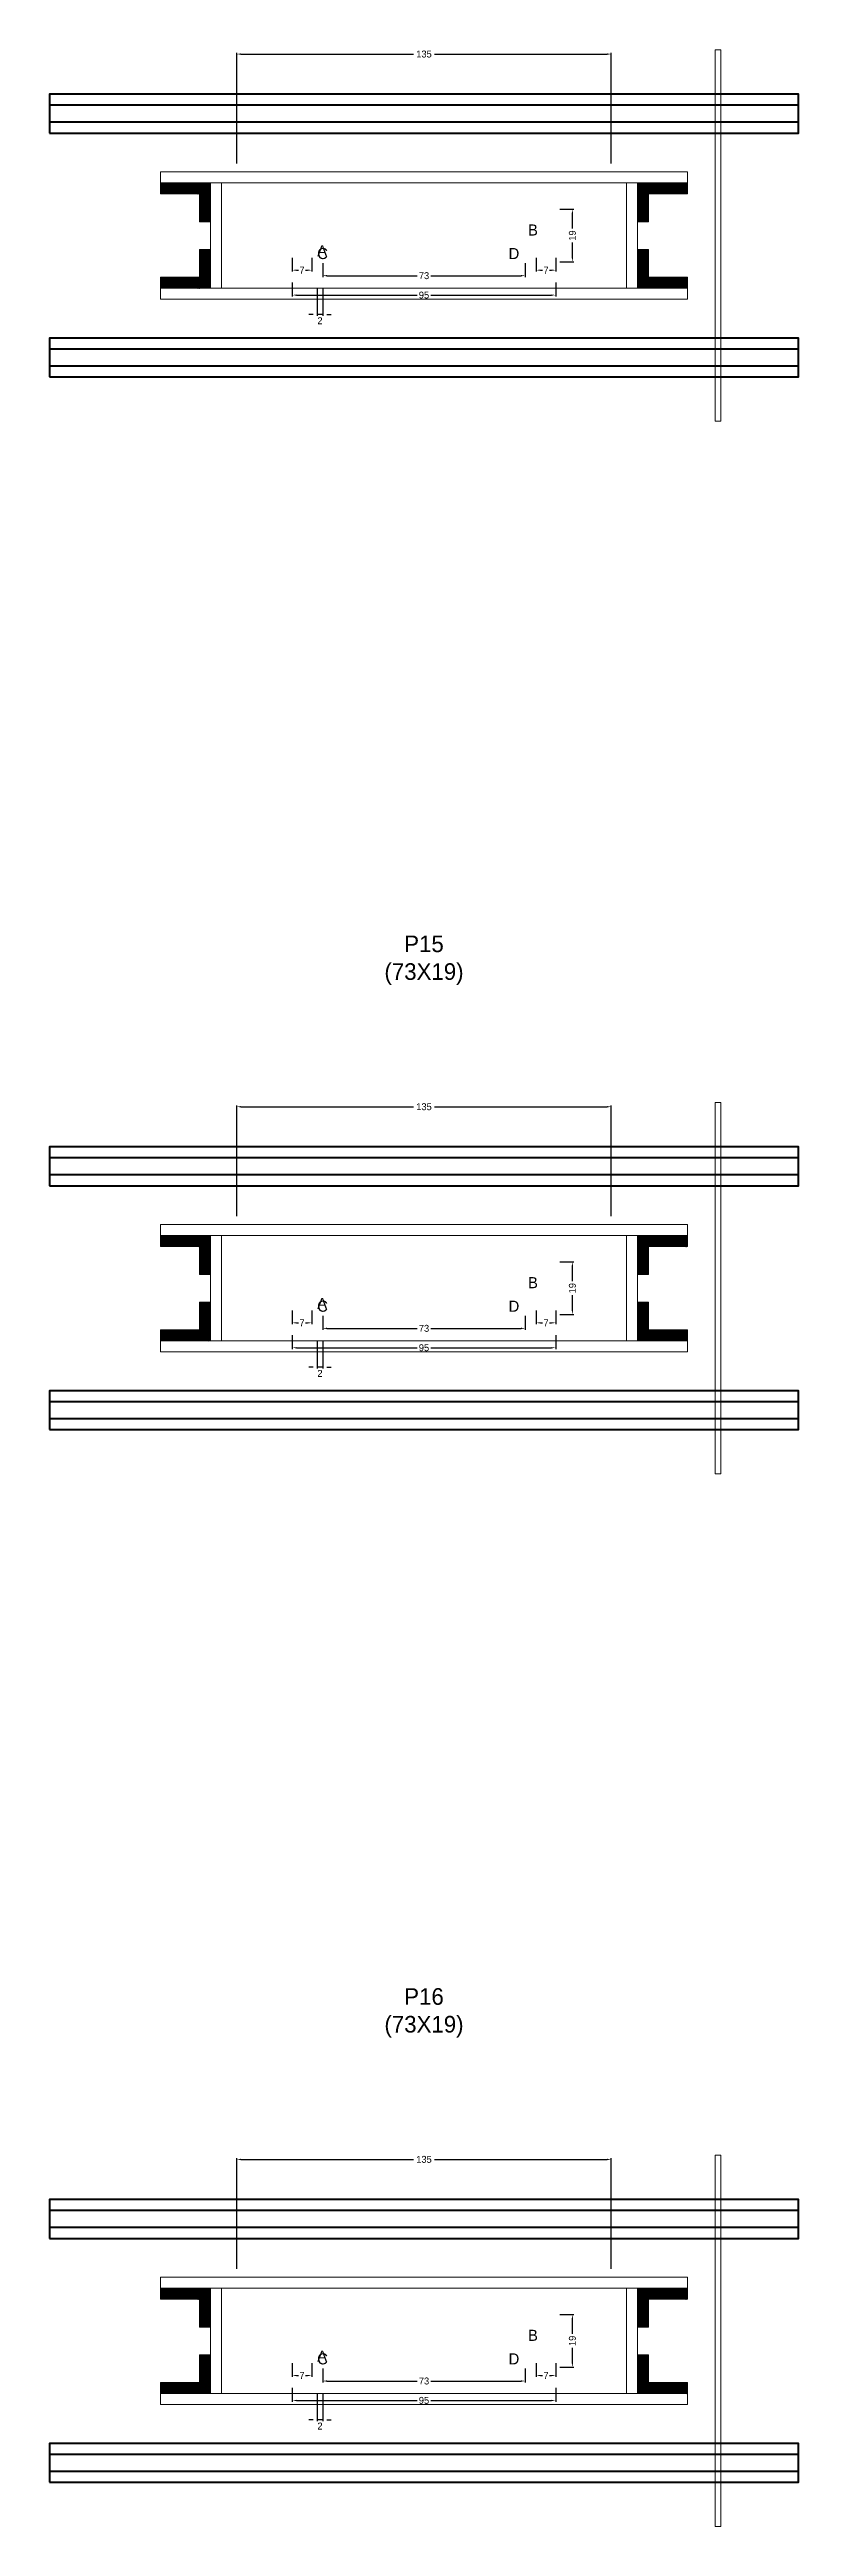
# Model space of a CAD drawing. Header units: centimetres. Extents: x -7000 to 4307, y -13306 to 295.
# Drawn here: x -135 to 135, y -5627 to -4733 of the extents above; entities that cross this region are included whole.
import ezdxf

# ---------------------------------------------------------------- set-up
doc = ezdxf.new("R2010")
doc.units = ezdxf.units.CM
for name, color, linetype in [('COTA', 241, 'Continuous'), ('GRAVATA', 224, 'Continuous'), ('Hachura', 251, 'Continuous'), ('NOMENCLATURA', 7, 'Continuous'), ('SARRAFO', 251, 'Continuous')]:
    doc.layers.add(name, color=color, linetype=linetype)
doc.dimstyles.new('cotax2', dxfattribs={"dimtxt": 2.5, "dimasz": 1.5, "dimexe": 0.5, "dimexo": 0.5, "dimgap": 0.5, "dimtad": 1, "dimcen": 2.5, "dimazin": 3, "dimtfac": 1, "dimtmove": 0, "dimatfit": 3})

# ---------------------------------------------------------------- blocks, each defined once
blk = doc.blocks.new('_CLOSEDFILLED')
at = {"color": 0, "linetype": 'BYBLOCK'}
blk.add_solid([(-1, 0.16), (0, 0), (-1, -0.16)], dxfattribs=at)
blk = doc.blocks.new('*D456')
for p, q in [((-47.5, -4817), (-47.5, -4822)), ((47.5, -4817), (47.5, -4822)), ((-46, -4821.5), (-2.5, -4821.5)), ((2.5, -4821.5), (46, -4821.5))]:
    blk.add_line(p, q)
at = {"layer": 'Defpoints'}
for p in [(-47.5, -4816.5), (47.5, -4816.5), (-47.5, -4821.5)]:
    blk.add_point(p, dxfattribs=at)
at = {"layer": 'COTA', "xscale": 1.5, "yscale": 1.5, "rotation": 180}
blk.add_blockref('_CLOSEDFILLED', (-47.5, -4821.5), dxfattribs=at)
at = {"layer": 'COTA', "xscale": 1.5, "yscale": 1.5}
blk.add_blockref('_CLOSEDFILLED', (47.5, -4821.5), dxfattribs=at)
at = {"layer": 'COTA', "insert": (0, -4821.5), "char_height": 2.5, "attachment_point": 5}
blk.add_mtext('95', dxfattribs=at)
blk = doc.blocks.new('*D457')
for p, q in [((-36.5, -4810), (-36.5, -4815)), ((36.5, -4810), (36.5, -4815)), ((-35, -4814.5), (-2.5, -4814.5)), ((2.5, -4814.5), (35, -4814.5))]:
    blk.add_line(p, q)
at = {"layer": 'Defpoints'}
for p in [(-36.5, -4809.5), (36.5, -4809.5), (-36.5, -4814.5)]:
    blk.add_point(p, dxfattribs=at)
at = {"layer": 'COTA', "xscale": 1.5, "yscale": 1.5, "rotation": 180}
blk.add_blockref('_CLOSEDFILLED', (-36.5, -4814.5), dxfattribs=at)
at = {"layer": 'COTA', "xscale": 1.5, "yscale": 1.5}
blk.add_blockref('_CLOSEDFILLED', (36.5, -4814.5), dxfattribs=at)
at = {"layer": 'COTA', "insert": (0, -4814.5), "char_height": 2.5, "attachment_point": 5}
blk.add_mtext('73', dxfattribs=at)
blk = doc.blocks.new('*D458')
for p, q in [((49, -4790.5), (54, -4790.5)), ((53.5, -4797.5), (53.5, -4792)), ((49, -4809.5), (54, -4809.5)), ((53.5, -4808), (53.5, -4802.5))]:
    blk.add_line(p, q)
at = {"layer": 'Defpoints'}
for p in [(48.5, -4790.5), (48.5, -4809.5), (53.5, -4809.5)]:
    blk.add_point(p, dxfattribs=at)
at = {"layer": 'COTA', "xscale": 1.5, "yscale": 1.5}
for p, rotation in [((53.5, -4790.5), 90), ((53.5, -4809.5), 270)]:
    blk.add_blockref('_CLOSEDFILLED', p, dxfattribs=dict(at, rotation=rotation))
at = {"layer": 'COTA', "insert": (53.5, -4800), "char_height": 2.5, "attachment_point": 5, "rotation": 90}
blk.add_mtext('19', dxfattribs=at)
blk = doc.blocks.new('*D459')
for p, q in [((-47.5, -4808), (-47.5, -4813)), ((-40.5, -4808), (-40.5, -4813)), ((-46, -4812.5), (-45.25, -4812.5)), ((-42.75, -4812.5), (-42, -4812.5))]:
    blk.add_line(p, q)
at = {"layer": 'Defpoints'}
for p in [(-47.5, -4807.5), (-40.5, -4807.5), (-47.5, -4812.5)]:
    blk.add_point(p, dxfattribs=at)
at = {"layer": 'COTA', "xscale": 1.5, "yscale": 1.5, "rotation": 180}
blk.add_blockref('_CLOSEDFILLED', (-47.5, -4812.5), dxfattribs=at)
at = {"layer": 'COTA', "xscale": 1.5, "yscale": 1.5}
blk.add_blockref('_CLOSEDFILLED', (-40.5, -4812.5), dxfattribs=at)
at = {"layer": 'COTA', "insert": (-44, -4812.5), "char_height": 2.5, "attachment_point": 5}
blk.add_mtext('7', dxfattribs=at)
blk = doc.blocks.new('*D460')
for p, q in [((40.5, -4808), (40.5, -4813)), ((47.5, -4808), (47.5, -4813)), ((42, -4812.5), (42.75, -4812.5)), ((45.25, -4812.5), (46, -4812.5))]:
    blk.add_line(p, q)
at = {"layer": 'Defpoints'}
for p in [(40.5, -4807.5), (47.5, -4807.5), (40.5, -4812.5)]:
    blk.add_point(p, dxfattribs=at)
at = {"layer": 'COTA', "xscale": 1.5, "yscale": 1.5, "rotation": 180}
blk.add_blockref('_CLOSEDFILLED', (40.5, -4812.5), dxfattribs=at)
at = {"layer": 'COTA', "xscale": 1.5, "yscale": 1.5}
blk.add_blockref('_CLOSEDFILLED', (47.5, -4812.5), dxfattribs=at)
at = {"layer": 'COTA', "insert": (44, -4812.5), "char_height": 2.5, "attachment_point": 5}
blk.add_mtext('7', dxfattribs=at)
blk = doc.blocks.new('*D461')
for p, q in [((-67.5, -4774), (-67.5, -4734)), ((-66, -4734.5), (-3.75, -4734.5)), ((3.75, -4734.5), (66, -4734.5)), ((67.5, -4774), (67.5, -4734))]:
    blk.add_line(p, q)
at = {"layer": 'Defpoints'}
for p in [(-67.5, -4734.5), (-67.5, -4774.5), (67.5, -4774.5)]:
    blk.add_point(p, dxfattribs=at)
at = {"layer": 'COTA', "xscale": 1.5, "yscale": 1.5, "rotation": 180}
blk.add_blockref('_CLOSEDFILLED', (-67.5, -4734.5), dxfattribs=at)
at = {"layer": 'COTA', "xscale": 1.5, "yscale": 1.5}
blk.add_blockref('_CLOSEDFILLED', (67.5, -4734.5), dxfattribs=at)
at = {"layer": 'COTA', "insert": (0, -4734.5), "char_height": 2.5, "attachment_point": 5}
blk.add_mtext('135', dxfattribs=at)
blk = doc.blocks.new('*D490')
for p, q in [((-47.5, -5197), (-47.5, -5202)), ((-46, -5201.5), (-2.5, -5201.5)), ((2.5, -5201.5), (46, -5201.5)), ((47.5, -5197), (47.5, -5202))]:
    blk.add_line(p, q)
at = {"layer": 'Defpoints'}
for p in [(-47.5, -5196.5), (-47.5, -5201.5), (47.5, -5196.5)]:
    blk.add_point(p, dxfattribs=at)
at = {"layer": 'COTA', "xscale": 1.5, "yscale": 1.5, "rotation": 180}
blk.add_blockref('_CLOSEDFILLED', (-47.5, -5201.5), dxfattribs=at)
at = {"layer": 'COTA', "xscale": 1.5, "yscale": 1.5}
blk.add_blockref('_CLOSEDFILLED', (47.5, -5201.5), dxfattribs=at)
at = {"layer": 'COTA', "insert": (0, -5201.5), "char_height": 2.5, "attachment_point": 5}
blk.add_mtext('95', dxfattribs=at)
blk = doc.blocks.new('*D491')
for p, q in [((-36.5, -5190), (-36.5, -5195)), ((-35, -5194.5), (-2.5, -5194.5)), ((2.5, -5194.5), (35, -5194.5)), ((36.5, -5190), (36.5, -5195))]:
    blk.add_line(p, q)
at = {"layer": 'Defpoints'}
for p in [(-36.5, -5189.5), (-36.5, -5194.5), (36.5, -5189.5)]:
    blk.add_point(p, dxfattribs=at)
at = {"layer": 'COTA', "xscale": 1.5, "yscale": 1.5, "rotation": 180}
blk.add_blockref('_CLOSEDFILLED', (-36.5, -5194.5), dxfattribs=at)
at = {"layer": 'COTA', "xscale": 1.5, "yscale": 1.5}
blk.add_blockref('_CLOSEDFILLED', (36.5, -5194.5), dxfattribs=at)
at = {"layer": 'COTA', "insert": (0, -5194.5), "char_height": 2.5, "attachment_point": 5}
blk.add_mtext('73', dxfattribs=at)
blk = doc.blocks.new('*D492')
for p, q in [((49, -5170.5), (54, -5170.5)), ((53.5, -5177.5), (53.5, -5172)), ((53.5, -5188), (53.5, -5182.5)), ((49, -5189.5), (54, -5189.5))]:
    blk.add_line(p, q)
at = {"layer": 'Defpoints'}
for p in [(48.5, -5170.5), (48.5, -5189.5), (53.5, -5189.5)]:
    blk.add_point(p, dxfattribs=at)
at = {"layer": 'COTA', "xscale": 1.5, "yscale": 1.5}
for p, rotation in [((53.5, -5170.5), 90), ((53.5, -5189.5), 270)]:
    blk.add_blockref('_CLOSEDFILLED', p, dxfattribs=dict(at, rotation=rotation))
at = {"layer": 'COTA', "insert": (53.5, -5180), "char_height": 2.5, "attachment_point": 5, "rotation": 90}
blk.add_mtext('19', dxfattribs=at)
blk = doc.blocks.new('*D493')
for p, q in [((-47.5, -5188), (-47.5, -5193)), ((-46, -5192.5), (-45.25, -5192.5)), ((-42.75, -5192.5), (-42, -5192.5)), ((-40.5, -5188), (-40.5, -5193))]:
    blk.add_line(p, q)
at = {"layer": 'Defpoints'}
for p in [(-47.5, -5187.5), (-47.5, -5192.5), (-40.5, -5187.5)]:
    blk.add_point(p, dxfattribs=at)
at = {"layer": 'COTA', "xscale": 1.5, "yscale": 1.5, "rotation": 180}
blk.add_blockref('_CLOSEDFILLED', (-47.5, -5192.5), dxfattribs=at)
at = {"layer": 'COTA', "xscale": 1.5, "yscale": 1.5}
blk.add_blockref('_CLOSEDFILLED', (-40.5, -5192.5), dxfattribs=at)
at = {"layer": 'COTA', "insert": (-44, -5192.5), "char_height": 2.5, "attachment_point": 5}
blk.add_mtext('7', dxfattribs=at)
blk = doc.blocks.new('*D494')
for p, q in [((40.5, -5188), (40.5, -5193)), ((42, -5192.5), (42.75, -5192.5)), ((45.25, -5192.5), (46, -5192.5)), ((47.5, -5188), (47.5, -5193))]:
    blk.add_line(p, q)
at = {"layer": 'Defpoints'}
for p in [(40.5, -5187.5), (40.5, -5192.5), (47.5, -5187.5)]:
    blk.add_point(p, dxfattribs=at)
at = {"layer": 'COTA', "xscale": 1.5, "yscale": 1.5, "rotation": 180}
blk.add_blockref('_CLOSEDFILLED', (40.5, -5192.5), dxfattribs=at)
at = {"layer": 'COTA', "xscale": 1.5, "yscale": 1.5}
blk.add_blockref('_CLOSEDFILLED', (47.5, -5192.5), dxfattribs=at)
at = {"layer": 'COTA', "insert": (44, -5192.5), "char_height": 2.5, "attachment_point": 5}
blk.add_mtext('7', dxfattribs=at)
blk = doc.blocks.new('*D495')
for p, q in [((-67.5, -5154), (-67.5, -5114)), ((67.5, -5154), (67.5, -5114)), ((-66, -5114.5), (-3.75, -5114.5)), ((3.75, -5114.5), (66, -5114.5))]:
    blk.add_line(p, q)
at = {"layer": 'Defpoints'}
for p in [(-67.5, -5114.5), (-67.5, -5154.5), (67.5, -5154.5)]:
    blk.add_point(p, dxfattribs=at)
at = {"layer": 'COTA', "xscale": 1.5, "yscale": 1.5, "rotation": 180}
blk.add_blockref('_CLOSEDFILLED', (-67.5, -5114.5), dxfattribs=at)
at = {"layer": 'COTA', "xscale": 1.5, "yscale": 1.5}
blk.add_blockref('_CLOSEDFILLED', (67.5, -5114.5), dxfattribs=at)
at = {"layer": 'COTA', "insert": (0, -5114.5), "char_height": 2.5, "attachment_point": 5}
blk.add_mtext('135', dxfattribs=at)
blk = doc.blocks.new('*D524')
for p, q in [((-47.5, -5577), (-47.5, -5582)), ((47.5, -5577), (47.5, -5582)), ((-46, -5581.5), (-2.5, -5581.5)), ((2.5, -5581.5), (46, -5581.5))]:
    blk.add_line(p, q)
at = {"layer": 'Defpoints'}
for p in [(-47.5, -5576.5), (47.5, -5576.5), (-47.5, -5581.5)]:
    blk.add_point(p, dxfattribs=at)
at = {"layer": 'COTA', "xscale": 1.5, "yscale": 1.5, "rotation": 180}
blk.add_blockref('_CLOSEDFILLED', (-47.5, -5581.5), dxfattribs=at)
at = {"layer": 'COTA', "xscale": 1.5, "yscale": 1.5}
blk.add_blockref('_CLOSEDFILLED', (47.5, -5581.5), dxfattribs=at)
at = {"layer": 'COTA', "insert": (0, -5581.5), "char_height": 2.5, "attachment_point": 5}
blk.add_mtext('95', dxfattribs=at)
blk = doc.blocks.new('*D525')
for p, q in [((-36.5, -5570), (-36.5, -5575)), ((36.5, -5570), (36.5, -5575)), ((-35, -5574.5), (-2.5, -5574.5)), ((2.5, -5574.5), (35, -5574.5))]:
    blk.add_line(p, q)
at = {"layer": 'Defpoints'}
for p in [(-36.5, -5569.5), (36.5, -5569.5), (-36.5, -5574.5)]:
    blk.add_point(p, dxfattribs=at)
at = {"layer": 'COTA', "xscale": 1.5, "yscale": 1.5, "rotation": 180}
blk.add_blockref('_CLOSEDFILLED', (-36.5, -5574.5), dxfattribs=at)
at = {"layer": 'COTA', "xscale": 1.5, "yscale": 1.5}
blk.add_blockref('_CLOSEDFILLED', (36.5, -5574.5), dxfattribs=at)
at = {"layer": 'COTA', "insert": (0, -5574.5), "char_height": 2.5, "attachment_point": 5}
blk.add_mtext('73', dxfattribs=at)
blk = doc.blocks.new('*D526')
for p, q in [((49, -5550.5), (54, -5550.5)), ((53.5, -5557.5), (53.5, -5552)), ((49, -5569.5), (54, -5569.5)), ((53.5, -5568), (53.5, -5562.5))]:
    blk.add_line(p, q)
at = {"layer": 'Defpoints'}
for p in [(48.5, -5550.5), (48.5, -5569.5), (53.5, -5569.5)]:
    blk.add_point(p, dxfattribs=at)
at = {"layer": 'COTA', "xscale": 1.5, "yscale": 1.5}
for p, rotation in [((53.5, -5550.5), 90), ((53.5, -5569.5), 270)]:
    blk.add_blockref('_CLOSEDFILLED', p, dxfattribs=dict(at, rotation=rotation))
at = {"layer": 'COTA', "insert": (53.5, -5560), "char_height": 2.5, "attachment_point": 5, "rotation": 90}
blk.add_mtext('19', dxfattribs=at)
blk = doc.blocks.new('*D527')
for p, q in [((-47.5, -5568), (-47.5, -5573)), ((-40.5, -5568), (-40.5, -5573)), ((-46, -5572.5), (-45.25, -5572.5)), ((-42.75, -5572.5), (-42, -5572.5))]:
    blk.add_line(p, q)
at = {"layer": 'Defpoints'}
for p in [(-47.5, -5567.5), (-40.5, -5567.5), (-47.5, -5572.5)]:
    blk.add_point(p, dxfattribs=at)
at = {"layer": 'COTA', "xscale": 1.5, "yscale": 1.5, "rotation": 180}
blk.add_blockref('_CLOSEDFILLED', (-47.5, -5572.5), dxfattribs=at)
at = {"layer": 'COTA', "xscale": 1.5, "yscale": 1.5}
blk.add_blockref('_CLOSEDFILLED', (-40.5, -5572.5), dxfattribs=at)
at = {"layer": 'COTA', "insert": (-44, -5572.5), "char_height": 2.5, "attachment_point": 5}
blk.add_mtext('7', dxfattribs=at)
blk = doc.blocks.new('*D528')
for p, q in [((40.5, -5568), (40.5, -5573)), ((47.5, -5568), (47.5, -5573)), ((42, -5572.5), (42.75, -5572.5)), ((45.25, -5572.5), (46, -5572.5))]:
    blk.add_line(p, q)
at = {"layer": 'Defpoints'}
for p in [(40.5, -5567.5), (47.5, -5567.5), (40.5, -5572.5)]:
    blk.add_point(p, dxfattribs=at)
at = {"layer": 'COTA', "xscale": 1.5, "yscale": 1.5, "rotation": 180}
blk.add_blockref('_CLOSEDFILLED', (40.5, -5572.5), dxfattribs=at)
at = {"layer": 'COTA', "xscale": 1.5, "yscale": 1.5}
blk.add_blockref('_CLOSEDFILLED', (47.5, -5572.5), dxfattribs=at)
at = {"layer": 'COTA', "insert": (44, -5572.5), "char_height": 2.5, "attachment_point": 5}
blk.add_mtext('7', dxfattribs=at)
blk = doc.blocks.new('*D529')
for p, q in [((-67.5, -5534), (-67.5, -5494)), ((-66, -5494.5), (-3.75, -5494.5)), ((3.75, -5494.5), (66, -5494.5)), ((67.5, -5534), (67.5, -5494))]:
    blk.add_line(p, q)
at = {"layer": 'Defpoints'}
for p in [(-67.5, -5494.5), (-67.5, -5534.5), (67.5, -5534.5)]:
    blk.add_point(p, dxfattribs=at)
at = {"layer": 'COTA', "xscale": 1.5, "yscale": 1.5, "rotation": 180}
blk.add_blockref('_CLOSEDFILLED', (-67.5, -5494.5), dxfattribs=at)
at = {"layer": 'COTA', "xscale": 1.5, "yscale": 1.5}
blk.add_blockref('_CLOSEDFILLED', (67.5, -5494.5), dxfattribs=at)
at = {"layer": 'COTA', "insert": (0, -5494.5), "char_height": 2.5, "attachment_point": 5}
blk.add_mtext('135', dxfattribs=at)

msp = doc.modelspace()

# ---------------------------------------------------------------- hatches: boundary and pattern name
at = {"layer": 'SARRAFO'}
h = msp.add_hatch(dxfattribs=at)
h.set_pattern_fill('SOLID', scale=2)
h.paths.add_polyline_path([(-95, -4785), (-81, -4785), (-81, -4781), (-95, -4781)])
h = msp.add_hatch(dxfattribs=at)
h.set_pattern_fill('SOLID', scale=2)
h.paths.add_polyline_path([(-81, -4795), (-77, -4795), (-77, -4781), (-81, -4781)])
h = msp.add_hatch(dxfattribs=at)
h.set_pattern_fill('SOLID', scale=2)
h.paths.add_polyline_path([(77, -4795), (81, -4795), (81, -4781), (77, -4781)])
h = msp.add_hatch(dxfattribs=at)
h.set_pattern_fill('SOLID', scale=2)
h.paths.add_polyline_path([(81, -4785), (95, -4785), (95, -4781), (81, -4781)])
h = msp.add_hatch(dxfattribs=at)
h.set_pattern_fill('SOLID', scale=2)
h.paths.add_polyline_path([(-81, -4819), (-77, -4819), (-77, -4805), (-81, -4805)])
h = msp.add_hatch(dxfattribs=at)
h.set_pattern_fill('SOLID', scale=2)
h.paths.add_polyline_path([(77, -4819), (81, -4819), (81, -4805), (77, -4805)])
h = msp.add_hatch(dxfattribs=at)
h.set_pattern_fill('SOLID', scale=2)
h.paths.add_polyline_path([(-95, -4819), (-81, -4819), (-81, -4815), (-95, -4815)])
h = msp.add_hatch(dxfattribs=at)
h.set_pattern_fill('SOLID', scale=2)
h.paths.add_polyline_path([(81, -4819), (95, -4819), (95, -4815), (81, -4815)])
h = msp.add_hatch(dxfattribs=at)
h.set_pattern_fill('SOLID', scale=2)
h.paths.add_polyline_path([(-95, -5165), (-81, -5165), (-81, -5161), (-95, -5161)])
h = msp.add_hatch(dxfattribs=at)
h.set_pattern_fill('SOLID', scale=2)
h.paths.add_polyline_path([(-81, -5175), (-77, -5175), (-77, -5161), (-81, -5161)])
h = msp.add_hatch(dxfattribs=at)
h.set_pattern_fill('SOLID', scale=2)
h.paths.add_polyline_path([(77, -5175), (81, -5175), (81, -5161), (77, -5161)])
h = msp.add_hatch(dxfattribs=at)
h.set_pattern_fill('SOLID', scale=2)
h.paths.add_polyline_path([(81, -5165), (95, -5165), (95, -5161), (81, -5161)])
h = msp.add_hatch(dxfattribs=at)
h.set_pattern_fill('SOLID', scale=2)
h.paths.add_polyline_path([(-81, -5199), (-77, -5199), (-77, -5185), (-81, -5185)])
h = msp.add_hatch(dxfattribs=at)
h.set_pattern_fill('SOLID', scale=2)
h.paths.add_polyline_path([(77, -5199), (81, -5199), (81, -5185), (77, -5185)])
h = msp.add_hatch(dxfattribs=at)
h.set_pattern_fill('SOLID', scale=2)
h.paths.add_polyline_path([(-95, -5199), (-81, -5199), (-81, -5195), (-95, -5195)])
h = msp.add_hatch(dxfattribs=at)
h.set_pattern_fill('SOLID', scale=2)
h.paths.add_polyline_path([(81, -5199), (95, -5199), (95, -5195), (81, -5195)])
h = msp.add_hatch(dxfattribs=at)
h.set_pattern_fill('SOLID', scale=2)
h.paths.add_polyline_path([(-95, -5545), (-81, -5545), (-81, -5541), (-95, -5541)])
h = msp.add_hatch(dxfattribs=at)
h.set_pattern_fill('SOLID', scale=2)
h.paths.add_polyline_path([(-81, -5555), (-77, -5555), (-77, -5541), (-81, -5541)])
h = msp.add_hatch(dxfattribs=at)
h.set_pattern_fill('SOLID', scale=2)
h.paths.add_polyline_path([(77, -5555), (81, -5555), (81, -5541), (77, -5541)])
h = msp.add_hatch(dxfattribs=at)
h.set_pattern_fill('SOLID', scale=2)
h.paths.add_polyline_path([(81, -5545), (95, -5545), (95, -5541), (81, -5541)])
h = msp.add_hatch(dxfattribs=at)
h.set_pattern_fill('SOLID', scale=2)
h.paths.add_polyline_path([(-81, -5579), (-77, -5579), (-77, -5565), (-81, -5565)])
h = msp.add_hatch(dxfattribs=at)
h.set_pattern_fill('SOLID', scale=2)
h.paths.add_polyline_path([(77, -5579), (81, -5579), (81, -5565), (77, -5565)])
h = msp.add_hatch(dxfattribs=at)
h.set_pattern_fill('SOLID', scale=2)
h.paths.add_polyline_path([(-95, -5579), (-81, -5579), (-81, -5575), (-95, -5575)])
h = msp.add_hatch(dxfattribs=at)
h.set_pattern_fill('SOLID', scale=2)
h.paths.add_polyline_path([(81, -5579), (95, -5579), (95, -5575), (81, -5575)])

# ---------------------------------------------------------------- linework, layer by layer
at = {"layer": 'GRAVATA', "lineweight": 50}
for points in [[(-135, -4763), (135, -4763), (135, -4749), (-135, -4749)], [(-135, -4759), (135, -4759), (135, -4753), (-135, -4753)], [(-135, -4851), (135, -4851), (135, -4837), (-135, -4837)], [(-135, -4847), (135, -4847), (135, -4841), (-135, -4841)], [(-135, -5143), (135, -5143), (135, -5129), (-135, -5129)], [(-135, -5139), (135, -5139), (135, -5133), (-135, -5133)], [(-135, -5231), (135, -5231), (135, -5217), (-135, -5217)], [(-135, -5227), (135, -5227), (135, -5221), (-135, -5221)], [(-135, -5523), (135, -5523), (135, -5509), (-135, -5509)], [(-135, -5519), (135, -5519), (135, -5513), (-135, -5513)], [(-135, -5611), (135, -5611), (135, -5597), (-135, -5597)], [(-135, -5607), (135, -5607), (135, -5601), (-135, -5601)]]:
    msp.add_lwpolyline(points, close=True, dxfattribs=at)
at = {"layer": 'Hachura', "lineweight": 13}
for points in [[(105, -4867), (107, -4867), (107, -4733), (105, -4733)], [(105, -5247), (107, -5247), (107, -5113), (105, -5113)], [(105, -5627), (107, -5627), (107, -5493), (105, -5493)]]:
    msp.add_lwpolyline(points, close=True, dxfattribs=at)
at = {"layer": 'Hachura', "lineweight": 18}
for points in [[(-95, -4781), (95, -4781), (95, -4777), (-95, -4777)], [(-77, -4819), (-73, -4819), (-73, -4781), (-77, -4781)], [(73, -4819), (77, -4819), (77, -4781), (73, -4781)], [(-95, -4823), (95, -4823), (95, -4819), (-95, -4819)], [(-95, -5161), (95, -5161), (95, -5157), (-95, -5157)], [(-77, -5199), (-73, -5199), (-73, -5161), (-77, -5161)], [(73, -5199), (77, -5199), (77, -5161), (73, -5161)], [(-95, -5203), (95, -5203), (95, -5199), (-95, -5199)], [(-95, -5541), (95, -5541), (95, -5537), (-95, -5537)], [(-77, -5579), (-73, -5579), (-73, -5541), (-77, -5541)], [(73, -5579), (77, -5579), (77, -5541), (73, -5541)], [(-95, -5583), (95, -5583), (95, -5579), (-95, -5579)]]:
    msp.add_lwpolyline(points, close=True, dxfattribs=at)
at = {"layer": 'SARRAFO', "lineweight": 13}
for points in [[(-95, -4785), (-81, -4785), (-81, -4781), (-95, -4781)], [(-81, -4795), (-77, -4795), (-77, -4781), (-81, -4781)], [(77, -4795), (81, -4795), (81, -4781), (77, -4781)], [(81, -4785), (95, -4785), (95, -4781), (81, -4781)], [(-81, -4819), (-77, -4819), (-77, -4805), (-81, -4805)], [(77, -4819), (81, -4819), (81, -4805), (77, -4805)], [(-95, -4819), (-81, -4819), (-81, -4815), (-95, -4815)], [(81, -4819), (95, -4819), (95, -4815), (81, -4815)], [(-95, -5165), (-81, -5165), (-81, -5161), (-95, -5161)], [(-81, -5175), (-77, -5175), (-77, -5161), (-81, -5161)], [(77, -5175), (81, -5175), (81, -5161), (77, -5161)], [(81, -5165), (95, -5165), (95, -5161), (81, -5161)], [(-81, -5199), (-77, -5199), (-77, -5185), (-81, -5185)], [(77, -5199), (81, -5199), (81, -5185), (77, -5185)], [(-95, -5199), (-81, -5199), (-81, -5195), (-95, -5195)], [(81, -5199), (95, -5199), (95, -5195), (81, -5195)], [(-95, -5545), (-81, -5545), (-81, -5541), (-95, -5541)], [(-81, -5555), (-77, -5555), (-77, -5541), (-81, -5541)], [(77, -5555), (81, -5555), (81, -5541), (77, -5541)], [(81, -5545), (95, -5545), (95, -5541), (81, -5541)], [(-81, -5579), (-77, -5579), (-77, -5565), (-81, -5565)], [(77, -5579), (81, -5579), (81, -5565), (77, -5565)], [(-95, -5579), (-81, -5579), (-81, -5575), (-95, -5575)], [(81, -5579), (95, -5579), (95, -5575), (81, -5575)]]:
    msp.add_lwpolyline(points, close=True, dxfattribs=at)

# ---------------------------------------------------------------- texts
at = {"layer": 'NOMENCLATURA'}
for s, p in [('B', (37.5, -4800)), ('A', (-38.5, -4807.5)), ('C', (-38.5, -4808.5)), ('D', (30.5, -4808.5)), ('B', (37.5, -5180)), ('A', (-38.5, -5187.5)), ('C', (-38.5, -5188.5)), ('D', (30.5, -5188.5)), ('B', (37.5, -5560)), ('A', (-38.5, -5567.5)), ('C', (-38.5, -5568.5)), ('D', (30.5, -5568.5))]:
    msp.add_text(s, height=4, dxfattribs=at).set_placement(p)
at = {"layer": 'NOMENCLATURA', "char_height": 6, "attachment_point": 8}
for s, insert in [('P15\\P(73X19)', (0, -5070.5)), ('P16\\P(73X19)', (0, -5450.5))]:
    msp.add_mtext(s, dxfattribs=dict(at, insert=insert))

# ---------------------------------------------------------------- dimensions: what is measured, and where the dimension line sits
at = {"layer": 'COTA'}
for base, p1, p2, picture, middle in [((-67.5, -4734.5), (-67.5, -4774.5), (67.5, -4774.5), '*D461', (0, -4734.5)), ((-47.5, -4812.5), (-47.5, -4807.5), (-40.5, -4807.5), '*D459', (-44, -4812.5)), ((-36.5, -4814.5), (-36.5, -4809.5), (36.5, -4809.5), '*D457', (0, -4814.5)), ((40.5, -4812.5), (40.5, -4807.5), (47.5, -4807.5), '*D460', (44, -4812.5)), ((-47.5, -4821.5), (-47.5, -4816.5), (47.5, -4816.5), '*D456', (0, -4821.5)), ((-67.5, -5114.5), (-67.5, -5154.5), (67.5, -5154.5), '*D495', (0, -5114.5)), ((-47.5, -5192.5), (-47.5, -5187.5), (-40.5, -5187.5), '*D493', (-44, -5192.5)), ((-36.5, -5194.5), (-36.5, -5189.5), (36.5, -5189.5), '*D491', (0, -5194.5)), ((40.5, -5192.5), (40.5, -5187.5), (47.5, -5187.5), '*D494', (44, -5192.5)), ((-47.5, -5201.5), (-47.5, -5196.5), (47.5, -5196.5), '*D490', (0, -5201.5)), ((-67.5, -5494.5), (-67.5, -5534.5), (67.5, -5534.5), '*D529', (0, -5494.5)), ((-47.5, -5572.5), (-47.5, -5567.5), (-40.5, -5567.5), '*D527', (-44, -5572.5)), ((-36.5, -5574.5), (-36.5, -5569.5), (36.5, -5569.5), '*D525', (0, -5574.5)), ((40.5, -5572.5), (40.5, -5567.5), (47.5, -5567.5), '*D528', (44, -5572.5)), ((-47.5, -5581.5), (-47.5, -5576.5), (47.5, -5576.5), '*D524', (0, -5581.5))]:
    dim = msp.add_linear_dim(base=base, p1=p1, p2=p2, dimstyle='cotax2', dxfattribs=at)
    dim.commit()
    dim.dimension.update_dxf_attribs({"geometry": picture, "text_midpoint": middle})
for base, p1, p2, picture, middle in [((53.5, -4809.5), (48.5, -4809.5), (48.5, -4790.5), '*D458', (53.5, -4800)), ((53.5, -5189.5), (48.5, -5189.5), (48.5, -5170.5), '*D492', (53.5, -5180)), ((53.5, -5569.5), (48.5, -5569.5), (48.5, -5550.5), '*D526', (53.5, -5560))]:
    dim = msp.add_linear_dim(base=base, p1=p1, p2=p2, angle=90, dimstyle='cotax2', dxfattribs=at)
    dim.commit()
    dim.dimension.update_dxf_attribs({"geometry": picture, "text_midpoint": middle})
for base, p1, p2 in [((-36.5, -4828.5), (-36.5, -4818.5), (-38.5, -4818.5)), ((-36.5, -5208.5), (-36.5, -5198.5), (-38.5, -5198.5)), ((-36.5, -5588.5), (-36.5, -5578.5), (-38.5, -5578.5))]:
    msp.add_linear_dim(base=base, p1=p1, p2=p2, dimstyle='cotax2', dxfattribs=at).render()

doc.saveas('drawing.dxf')
